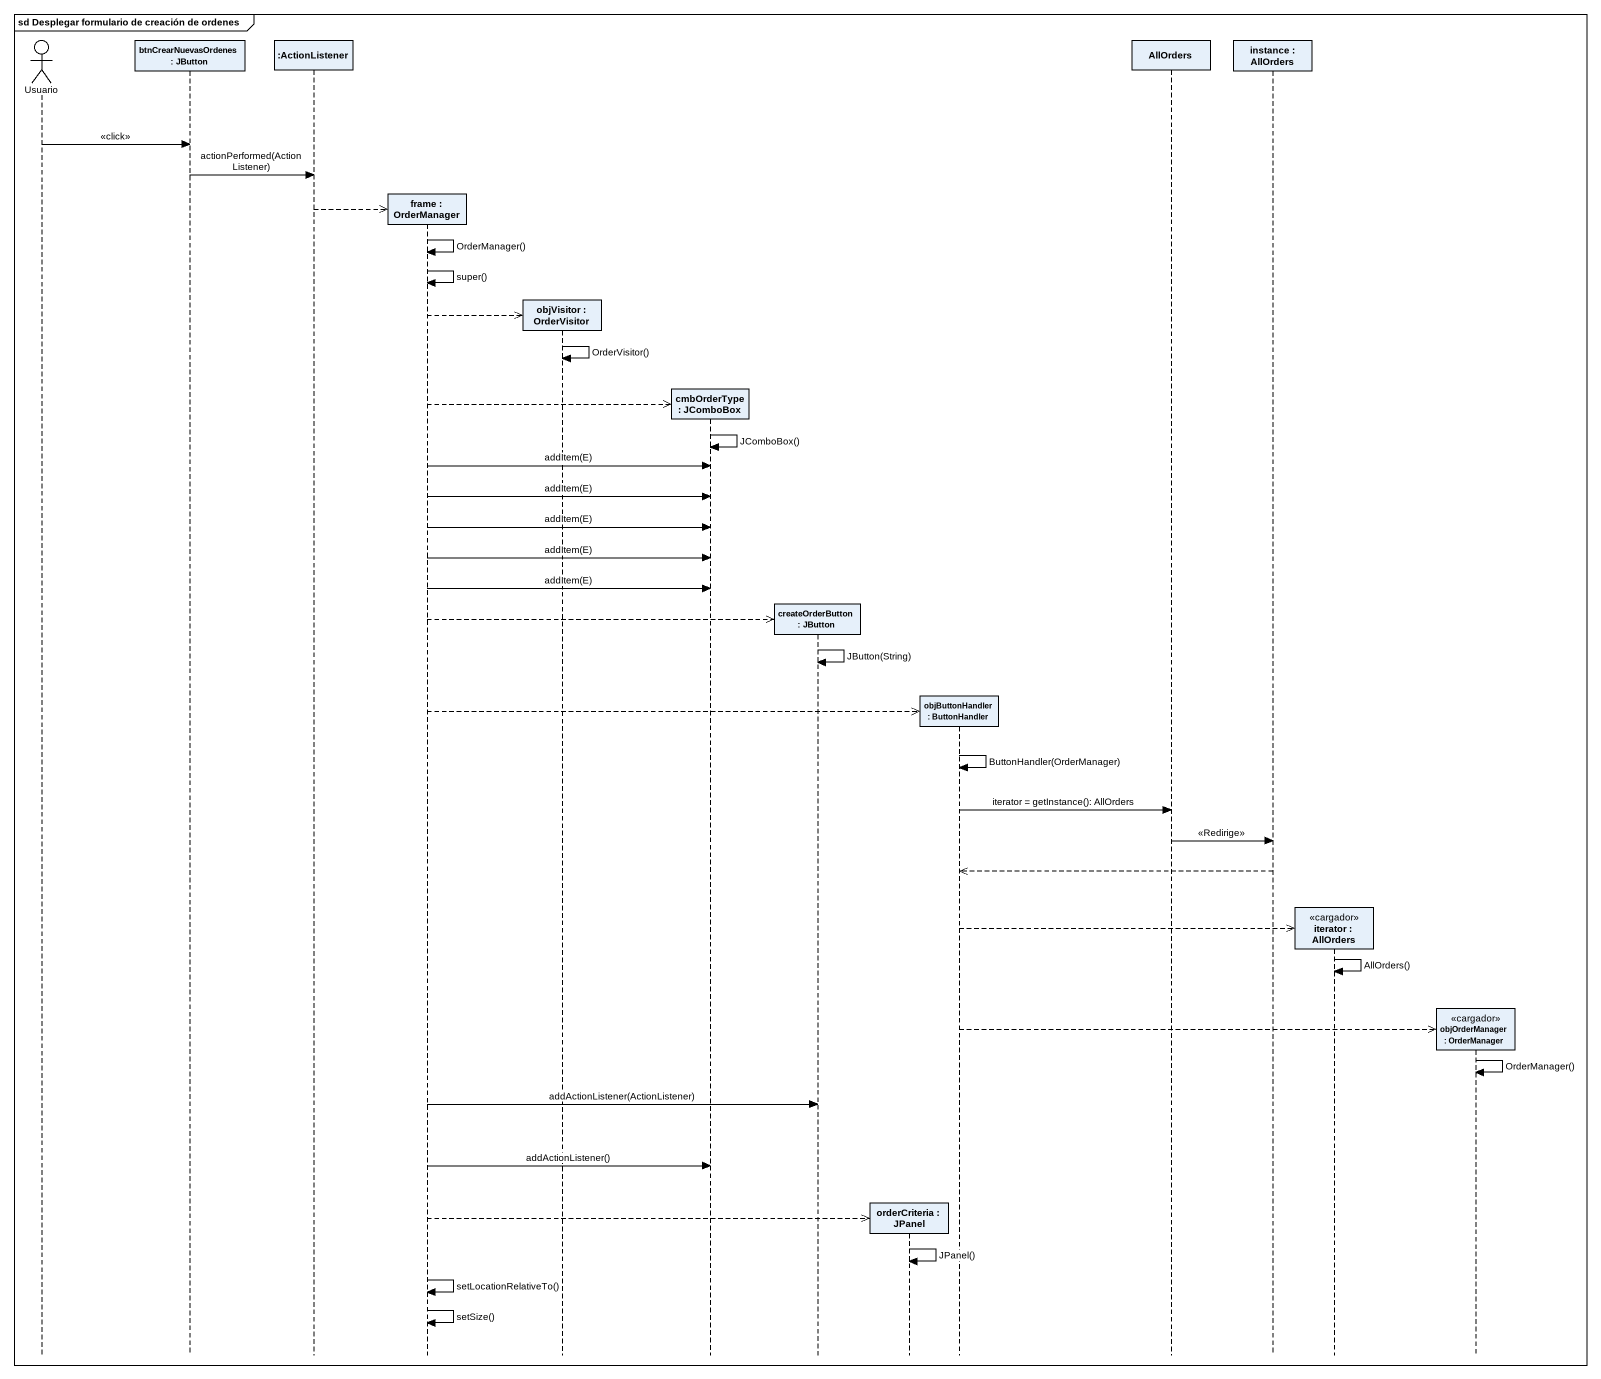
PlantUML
@startuml
mainframe sd Desplegar formulario de creación de ordenes
hide footbox
actor Usuario
participant "btnCrearNuevasOrdenes : JButton" as btnCrearNuevasOrdenes
participant ":ActionListener" as ActionListener
participant "frame : OrderManager" as frame_
participant "objVisitor : OrderVisitor" as objVisitor
participant "cmbOrderType : JComboBox" as cmbOrderType
participant "createOrderButton : JButton" as createOrderButton
participant "orderCriteria : JPanel" as orderCriteria
participant "objButtonHandler : ButtonHandler" as objButtonHandler
participant AllOrders
participant "instance : AllOrders" as instance
participant "iterator : AllOrders" as iterator <<cargador>>
participant "objOrderManager : OrderManager" as objOrderManager <<cargador>>

Usuario -> btnCrearNuevasOrdenes : <<click>>
btnCrearNuevasOrdenes -> ActionListener : actionPerformed(ActionListener)
ActionListener -->> frame_ **
frame_ -> frame_ : OrderManager()
frame_ -> frame_ : super()
frame_ -->> objVisitor **
objVisitor -> objVisitor : OrderVisitor()
frame_ -->> cmbOrderType **
cmbOrderType -> cmbOrderType : JComboBox()
frame_ -> cmbOrderType : addItem(E)
frame_ -> cmbOrderType : addItem(E)
frame_ -> cmbOrderType : addItem(E)
frame_ -> cmbOrderType : addItem(E)
frame_ -> cmbOrderType : addItem(E)
frame_ -->> createOrderButton **
createOrderButton -> createOrderButton : JButton(String)
frame_ -->> objButtonHandler **
objButtonHandler -> objButtonHandler : ButtonHandler(OrderManager)
objButtonHandler -> AllOrders : iterator = getInstance(): AllOrders
AllOrders -> instance : <<Redirige>>
instance -->> objButtonHandler
objButtonHandler -->> iterator **
iterator -> iterator : AllOrders()
objButtonHandler -->> objOrderManager **
objOrderManager -> objOrderManager : OrderManager()
frame_ -> createOrderButton : addActionListener(ActionListener)
frame_ -> cmbOrderType : addActionListener()
frame_ -->> orderCriteria **
orderCriteria -> orderCriteria : JPanel()
frame_ -> frame_ : setLocationRelativeTo()
frame_ -> frame_ : setSize()
@enduml
